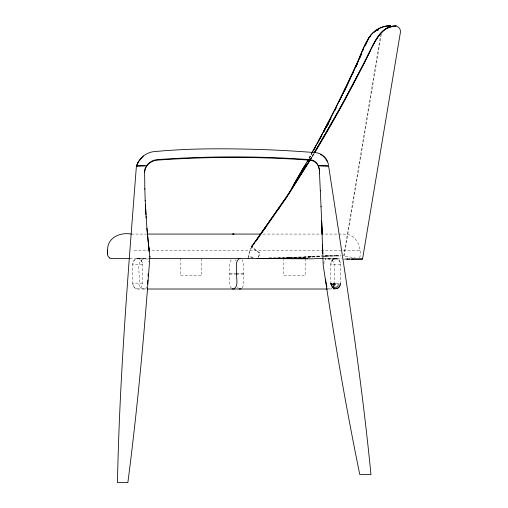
<?xml version="1.0" encoding="UTF-8"?>
<svg xmlns="http://www.w3.org/2000/svg" width="508" height="508" viewBox="0 0 508 508"><rect width="100%" height="100%" fill="white"/><g stroke="black" fill="none" stroke-linecap="round" stroke-linejoin="round"><path stroke-width="0.38" stroke-dasharray="2.54 1.91" d="M340.436 284.163L340.506 264.478A5.867 4.832 -90 0 0 335.674 258.61A5.867 4.832 -90 0 0 330.841 264.478L330.841 283.147C330.016 290.036 340.15 290.862 340.436 284.163L330.841 283.147L332.569 287.642L330.371 288.925L328.314 288.658M248.107 258.394L249.809 250.152L255.327 241.675M248.393 257.239L250.292 249.377L255.537 241.618M258.426 257.397L259.645 253.067A12.109 0.521 36.2 0 1 251.498 246.405L251.962 246.691L255.549 241.764M343.764 255.911L380.575 35.516M258.642 256.946L259.766 253.136A12.109 0.572 36.2 0 1 251.638 246.424L252.101 246.704L255.791 241.637M381.286 34.252L344.132 255.975L343.637 255.975L354.876 257.766M359.759 257.88C361.975 247.117 356.514 233.845 343.916 234.074L262.052 234.074M359.759 250.609L359.918 250.076M146.907 286.918C144.786 291.668 138.265 287.166 138.811 283.147C141.522 276.816 134.029 260.864 144.824 258.629A4.947 3.461 -40.8 0 1 146.107 258.712L147.568 259.563L148.571 261.684M308.908 158.166L311.588 153.333M309.035 158.204L311.639 153.505M309.239 158.35L311.912 153.518M309.359 158.388L312.001 153.619M314.103 153.924L311.283 158.585M313.823 153.727L310.591 159.061M311.144 158.591L314.242 153.454M313.576 153.899L310.471 159.042L313.214 154.515M231.159 259.728L229.737 263.557L229.692 283.147L230.372 286.595L231.635 288.373M242.145 287.89L243.224 285.807L243.611 283.147L243.567 263.557L242.145 259.728M251.428 246.463L255.473 240.83M251.562 246.488L255.238 241.402M255.372 241.364L251.663 246.469L255.251 241.541M255.492 241.414L251.803 246.482L255.41 241.554M310.718 256.762L303.816 257.162M309.753 256.711L314.966 256.413M310.534 256.724L303.073 257.092M303.289 257.137L319.456 256.235M306.191 257.004L302.628 257.15M336.074 258.629L327.717 258.61C324.904 258.426 323.59 261.595 323.964 263.989M323.888 256.089L325.653 256.032M293.681 257.448L297.059 257.346M294.037 257.499L286.556 257.62M290.119 257.512L277.044 257.797M286.334 257.664L290.424 257.594M269.056 257.835L277.412 257.727M277.349 257.81L286.766 257.677M138.03 258.629L145.231 258.61L137.23 258.629M131.261 234.074L146.761 234.074M134.163 250.609L359.766 250.609M129.94 258.61L148.723 258.61M323.513 258.61L341.668 258.61M229.692 273.545L235.737 273.545M236.493 273.545L243.611 273.545M229.692 274.079L235.737 274.079M236.493 274.079L243.611 274.079M142.462 283.147L132.798 283.147L132.798 264.478A5.867 4.832 -90 0 1 137.63 258.61A5.867 4.832 90 0 1 142.462 264.478L142.462 283.147A5.867 4.832 -90 0 1 137.63 289.014A5.867 4.832 -90 0 1 132.798 283.147A5.867 4.832 90 0 0 137.63 289.014L146.342 289.014M328.543 289.014L335.674 289.014A5.867 4.832 -90 0 0 340.506 283.147L330.841 283.147L333.254 288.226M335.998 255.861L341.008 255.956M334.899 259.004L324.695 258.921M334.797 259.01L339.7 259.036M335.953 255.841L340.614 255.88M336.296 255.905L340.976 255.943M327.717 258.61L329.978 259.105L331.768 260.159L333.483 262.115L334.112 263.989L334.518 283.902L333.82 286.08L332.619 287.642L330.911 284.163M340.214 285.153L330.841 283.147L334.023 288.658M339.858 286.08L330.841 283.147L334.835 288.925M339.376 286.918L330.841 283.147A5.867 4.832 90 0 0 335.674 289.014A5.867 4.832 90 0 0 340.506 283.147M338.779 287.642L330.841 283.147L335.674 289.014A5.867 4.832 -90 0 1 330.841 283.147L338.093 288.226M337.325 288.658L330.841 283.147L336.512 288.925M235.344 259.728L236.131 261.029M237.534 287.293L237.96 287.89M305.156 258.61L305.156 275.679L283.82 275.679L283.82 259.385M201.689 258.61L201.689 275.679L180.353 275.679L180.353 258.61M323.488 256.146A139.275 5.594 -5.8 0 1 336.264 255.937M307.708 257.289A140.1 7.582 -7.1 0 1 319.83 256.623M300.552 257.34A43.701 1.562 -0.8 0 1 294.608 257.537M304.444 257.175A43.682 1.397 -0.9 0 1 300.431 257.334M344.888 259.118A162.065 1.213 1 0 1 343.186 259.112M334.385 259.023A161.639 1.81 1.3 0 1 325.349 258.953M349.447 259.201A161.988 1.206 1 0 1 347.631 259.201M325.342 256.07A139.135 5.632 -5.8 0 1 336.074 255.93M308.102 257.15A139.808 7.677 -7.1 0 1 319.411 256.54M302.489 257.15A43.752 1.321 -0.9 0 1 296.939 257.34M288.703 258.051A280.518 13.951 -0.2 0 1 274.485 258.255M301.168 257.073A43.326 1.365 -1 0 1 288.83 257.473M301.123 257.035A43.339 1.346 -1 0 1 289.008 257.41M316.624 256.127A138.944 7.982 -7.4 0 1 323.139 255.848M325.355 255.594A139.268 6.267 -6.3 0 1 327.089 255.543M327.59 255.53A139.268 6.267 -6.3 0 1 328.568 255.511M325.222 255.988A138.678 5.766 -6 0 1 335.871 255.854M317.481 256.496A138.957 5.702 -6 0 1 320.281 256.375M321.608 256.318A138.957 5.702 -6 0 1 334.651 256.026M144.463 288.995A5.277 3.499 52.6 0 1 143.288 288.931M142.462 264.478L132.798 264.478A5.867 4.832 90 0 1 137.63 258.61A5.867 4.832 -90 0 1 142.462 264.478M340.506 264.478L330.841 264.478A5.867 4.832 90 0 1 335.674 258.61A5.867 4.832 90 0 1 340.506 264.478"/><path stroke-width="0.76" d="M109.658 258.039C106.064 255.74 107.855 250.8 107.759 247.294C109.398 236.43 121.583 232.207 131.261 234.074M107.525 254.343L107.525 250.076M148.063 276.117L148.196 273.787M147.828 280.016L147.549 284.163M149.854 256.864L149.86 256.908C144.507 332.315 137.554 407.619 127.864 482.6L117.469 482.6C119.526 376.853 128.276 271.405 136.404 166.002L136.43 165.906M144.621 172.212L145.123 169.081L146.564 166.268A14.357 14.351 0 0 1 157.34 160.134A1067.841 1067.479 0 0 1 309.867 160.166A9.989 9.989 -0.2 0 1 318.351 166.268L319.31 169.507M353.689 259.061L362.547 259.048L400.412 32.334C400.863 29.826 399.269 27.178 396.843 26.397M359.747 57.861L361.537 53.689M359.137 59.5L360.058 57.353M360.674 55.924L361.594 53.785M357.619 62.757L358.534 60.662M136.874 164.751C139.744 157.594 146.609 152.203 154.375 151.594A657.981 657.758 0 0 1 207.753 148.882A1192.219 1191.812 0 0 1 315.455 152.648C321.958 153.06 327.539 158.464 328.466 164.859M362.725 50.933L363.595 48.927M355.378 67.145C363.163 51.397 367.589 26.289 389.884 25.648M356.051 66.326L356.991 64.237M356.07 66.262L357.01 64.154M352.489 74.073L353.454 71.965M356.019 66.351L356.984 64.243M136.874 164.91L138.297 162.223L137.471 163.678M352.165 74.155L334.239 111.227M345.897 88.125L350.863 77.584M364.788 46.342L365.893 44.069M344.488 91.18L345.186 89.77M370.497 50.406C353.327 85.306 334.715 119.501 314.63 152.813M365.779 44.501L366.605 42.85M334.81 110.668L336.188 107.925M366.173 43.517L367.005 41.878M329.197 121.615L330.949 118.199M333.883 111.925L323.126 132.537M327.711 124.72L328.428 123.317M324.898 129.8L324.18 131.166L324.879 129.864M326.688 126.39L328.835 122.301M367.29 41.338L368.148 39.719M326.644 126.549L328.403 123.234M326.187 127.375L329.463 121.247M137.471 163.436L138.297 161.912M390.068 25.629C382.943 26.175 375.939 29.274 371.069 34.544C362.115 47.32 358.21 62.922 351.028 76.645L356.965 63.379L339.109 101.384L345.548 88.182L323.488 131.68L329.14 121.069L318.218 141.249M316.821 144.062L312.007 152.832M314.185 149.403L315.278 147.409M317.449 143.427L318.179 142.1M318.541 141.434L319.265 140.106M319.996 138.773L321.818 135.452M322.771 133.198L311.969 152.648M372.224 46.584C376.923 37.37 383.318 26.238 395.021 25.946M308.261 159.569L291.795 187.966M304.559 166.637L306.121 163.874M307.289 161.798L308.07 160.42M304.235 166.446L294.018 184.036M302.711 169.85L304.19 167.278M368.706 37.922L369.132 37.205M314.23 152.825C333.432 120.968 351.377 88.348 367.963 55.055C374.079 44.056 379.146 27.667 393.814 26.079M314.35 152.616L340.62 107.137L360.877 69.075C368.427 56.299 372.916 40.767 383.921 30.347C387.388 27.68 391.706 26.454 396.024 26.2M310.058 159.709L288.169 194.488L255.835 240.729M310.363 159.88L286.626 197.46L256 241.148M369.24 37.751L369.564 37.224M310.083 159.683L286.322 197.25L255.702 240.925M319.367 171.202L319.31 168.98L318.351 165.735A9.989 9.989 0 0 0 309.848 159.633A1067.841 1067.479 0 0 0 157.34 159.607A14.357 14.351 0 0 0 146.564 165.735L145.123 168.561L144.621 171.691L144.831 189.262M138.64 161.709L139.325 160.687M278.409 209.112L279.737 207.156M370.351 36.106L370.656 35.668L369.83 36.824M264.179 229.4L265.976 226.873M263.131 230.854L264.954 228.314M260.56 234.455L261.944 232.556M139.605 160.312L141.916 157.753M140.538 158.75L143.364 156.007M374.301 32.08L375.761 31.001M374.631 31.877L375.844 31.001M318.586 166.268L318.351 165.735L328.606 166.002C344.373 268.624 360.883 371.215 370.961 474.593L359.797 474.593C345.548 405.111 333.61 335.172 323.202 265.011L321.64 221.183M388.252 26.168L390.29 25.603M386.099 26.562L387.052 26.372M248.444 258.318L248.12 258.458L313.601 258.845M395.516 25.895L396.088 25.825L395.58 25.883M389.636 26.054L390.138 25.997M394.818 25.971L395.891 25.851M394.887 25.959L396.088 25.832M388.093 25.851L390.169 25.648M388.493 25.813L390.576 25.61M144.92 165.741L136.404 166.002L137.014 166.091M146.507 166.268L146.564 165.735L136.404 166.002L136.874 166.084M353.339 259.055L349.066 259.061M352.254 259.061L362.547 259.048M318.351 165.735L328.606 166.002M147.371 234.074L260.61 234.074M129.419 258.61L111.785 258.61L109.652 258.039M149.511 258.61L155.061 258.61M155.486 258.61L247.942 258.61M307.772 258.61L257.048 258.356M314.338 258.61L323.031 258.61M147.117 289.014L327.768 289.014M347.402 259.055L345.059 259.055M347.326 259.061L349.536 259.061M232.645 234.074L234.08 234.099L232.956 234.08M252.832 257.626L250.774 256.883M320.338 154.464L321.818 155.245M322.866 155.943L325.063 157.931L327.571 161.874M326.949 286.918L326.536 285.629M326.409 285.077L325.952 282.054M325.603 279.159L325.863 281.33M149.797 256.375L149.841 256.737M149.86 256.927L148.571 245.796L149.257 251.778M149.028 250.05L146.926 228.625L145.402 204.546M149.028 249.784L146.933 228.219M145.961 214.941L145.205 200.254M146.05 216.459L146.133 217.976M319.367 170.675L319.494 173.711M319.494 173.184L320.319 190.824M320.319 190.303L321.037 206.832M321.037 206.331L322.142 234.258M321.64 220.955L322.142 233.851M322.536 244.754L322.834 253.727M144.831 188.735L145.205 200.781M236.817 273.545C235.896 278.168 238.843 285.198 234.353 288.728A6.699 3.797 -90 0 1 232.15 288.728M236.493 274.079C237.407 269.456 234.461 262.426 238.951 258.896A6.699 3.797 90 0 1 240.049 258.61M348.221 259.124A162.065 1.213 1 0 1 346.805 259.118M352.717 259.194A161.988 1.206 1 0 1 351.142 259.201M241.154 288.728A6.699 3.797 90 0 1 238.951 288.728M376.72 30.378L378.206 29.972L376.72 30.378"/></g></svg>
